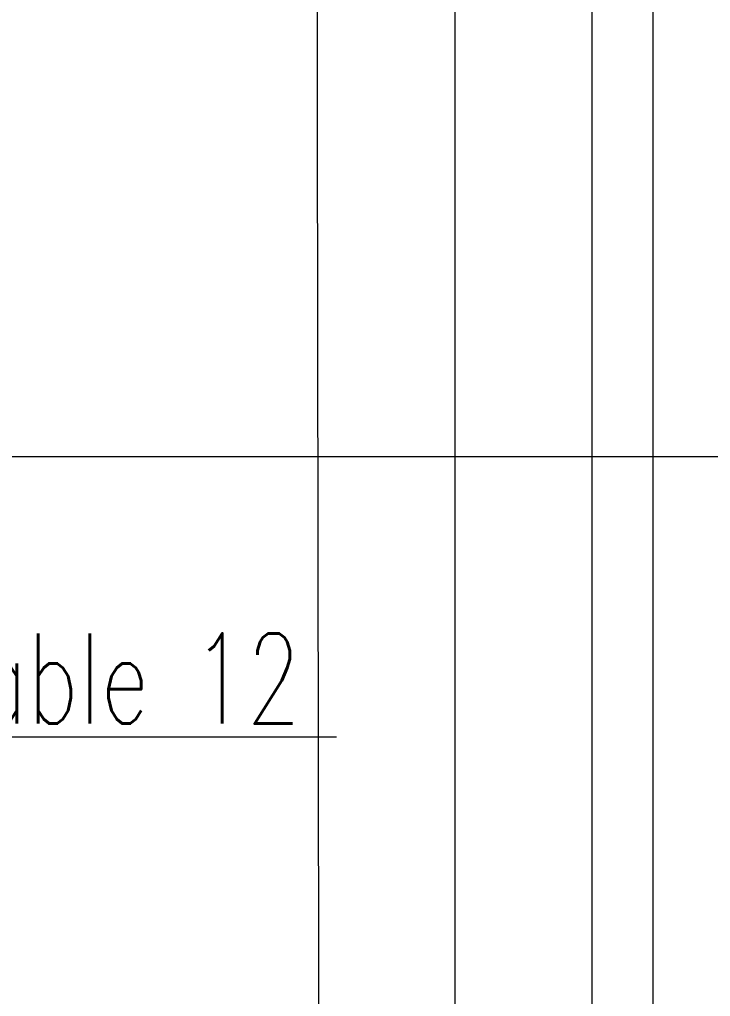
# Model space of a CAD drawing. Header units: inches. Extents: x -1128 to 651, y 96 to 845.
# Drawn here: x -194.02 to -183.25, y 778.99 to 794.22 of the extents above; entities that cross this region are included whole.
import ezdxf
from ezdxf.enums import TextEntityAlignment as Align

# ---------------------------------------------------------------- set-up
doc = ezdxf.new("R2010")
doc.units = ezdxf.units.IN
doc.header["$MEASUREMENT"] = 0
doc.layers.add('Layer 1', color=7, linetype='Continuous')
doc.styles.add('HZTXT', font='txt_qlt.shx', dxfattribs={"width": 0.7, "bigfont": 'hztxt.shx'})

msp = doc.modelspace()

# ---------------------------------------------------------------- linework, layer by layer
at = {"layer": 'Layer 1', "color": 0, "lineweight": 5}
for points in [[(-225.594, 739.708), (-184.14, 739.708), (-184.14, 815.301), (-225.594, 815.301), (-225.594, 739.708)], [(-224.642, 740.66), (-185.092, 740.66), (-185.092, 814.349), (-224.642, 814.349), (-224.642, 740.66)], [(-185.092, 776.018), (-185.092, 814.349)], [(-189.344, 776.018), (-189.403, 812.744), (-187.233, 812.595)], [(-187.233, 812.595), (-187.233, 776.018)], [(-185.092, 793.89), (-185.092, 794.187)], [(-185.092, 793.771), (-185.092, 793.83)], [(-185.092, 793.652), (-185.092, 793.712)], [(-185.092, 793.325), (-185.092, 793.622)], [(-185.092, 793.206), (-185.092, 793.266)], [(-185.092, 793.087), (-185.092, 793.147)], [(-185.092, 792.73), (-185.092, 793.028)], [(-185.092, 792.611), (-185.092, 792.671)], [(-185.092, 792.492), (-185.092, 792.552)], [(-185.092, 792.135), (-185.092, 792.433)], [(-185.092, 792.017), (-185.092, 792.076)], [(-185.092, 791.898), (-185.092, 791.957)], [(-185.092, 791.541), (-185.092, 791.838)], [(-185.092, 791.422), (-185.092, 791.481)], [(-185.092, 791.303), (-185.092, 791.362)], [(-185.092, 790.946), (-185.092, 791.243)], [(-185.092, 790.827), (-185.092, 790.886)], [(-185.092, 790.708), (-185.092, 790.768)], [(-185.092, 790.351), (-185.092, 790.649)], [(-185.092, 790.232), (-185.092, 790.292)], [(-185.092, 790.113), (-185.092, 790.173)], [(-198.919, 789.994), (-198.919, 783.036), (-189.077, 783.036)], [(-185.092, 789.757), (-185.092, 790.054)], [(-185.092, 789.637), (-185.092, 789.697)], [(-185.092, 789.519), (-185.092, 789.578)], [(-185.092, 789.162), (-185.092, 789.459)], [(-185.092, 789.043), (-185.092, 789.102)], [(-185.092, 788.924), (-185.092, 788.983)], [(-185.092, 788.597), (-185.092, 788.894)], [(-185.092, 788.478), (-185.092, 788.537)], [(-185.092, 788.359), (-185.092, 788.418)], [(-185.092, 788.002), (-185.092, 788.299)], [(-185.092, 787.883), (-185.092, 787.943)], [(-185.092, 787.764), (-185.092, 787.824)], [(-185.092, 787.407), (-185.092, 787.705)], [(-194.548, 787.407), (-167.576, 787.407)], [(-185.092, 787.288), (-185.092, 787.348)], [(-185.092, 787.169), (-185.092, 787.229)], [(-185.092, 786.813), (-185.092, 787.11)], [(-185.092, 786.694), (-185.092, 786.753)], [(-185.092, 786.575), (-185.092, 786.634)], [(-185.092, 786.218), (-185.092, 786.515)], [(-185.092, 786.099), (-185.092, 786.158)], [(-185.092, 785.98), (-185.092, 786.039)], [(-185.092, 785.623), (-185.092, 785.92)], [(-185.092, 785.504), (-185.092, 785.564)], [(-185.092, 785.385), (-185.092, 785.445)], [(-185.092, 785.028), (-185.092, 785.326)], [(-185.092, 784.909), (-185.092, 784.969)], [(-185.092, 784.79), (-185.092, 784.85)], [(-185.092, 784.433), (-185.092, 784.731)], [(-185.092, 784.315), (-185.092, 784.374)], [(-185.092, 784.196), (-185.092, 784.255)], [(-185.092, 783.869), (-185.092, 784.166)], [(-185.092, 783.75), (-185.092, 783.809)], [(-185.092, 783.63), (-185.092, 783.69)], [(-185.092, 783.274), (-185.092, 783.571)], [(-185.092, 783.155), (-185.092, 783.214)], [(-185.092, 783.036), (-185.092, 783.095)], [(-185.092, 782.679), (-185.092, 782.976)], [(-185.092, 782.56), (-185.092, 782.62)], [(-185.092, 782.441), (-185.092, 782.501)], [(-185.092, 782.084), (-185.092, 782.382)], [(-185.092, 781.965), (-185.092, 782.025)], [(-185.092, 781.846), (-185.092, 781.906)], [(-185.092, 781.489), (-185.092, 781.787)], [(-185.092, 781.371), (-185.092, 781.43)], [(-185.092, 781.252), (-185.092, 781.311)], [(-185.092, 780.895), (-185.092, 781.192)], [(-185.092, 780.776), (-185.092, 780.835)], [(-185.092, 780.657), (-185.092, 780.716)], [(-185.092, 780.3), (-185.092, 780.597)], [(-185.092, 780.181), (-185.092, 780.24)], [(-185.092, 780.062), (-185.092, 780.122)], [(-185.092, 779.705), (-185.092, 780.003)], [(-185.092, 779.586), (-185.092, 779.646)], [(-185.092, 779.467), (-185.092, 779.527)], [(-185.092, 779.14), (-185.092, 779.438)], [(-185.092, 779.021), (-185.092, 779.081)]]:
    msp.add_lwpolyline(points, dxfattribs=at)

# ---------------------------------------------------------------- texts
at = {"color": 0, "lineweight": 9, "style": 'HZTXT', "width": 0.7}
msp.add_text('See Table 12', height=1.40537, dxfattribs=at).set_placement((-194.019, 783.245), align=Align.CENTER)

doc.saveas('drawing.dxf')
